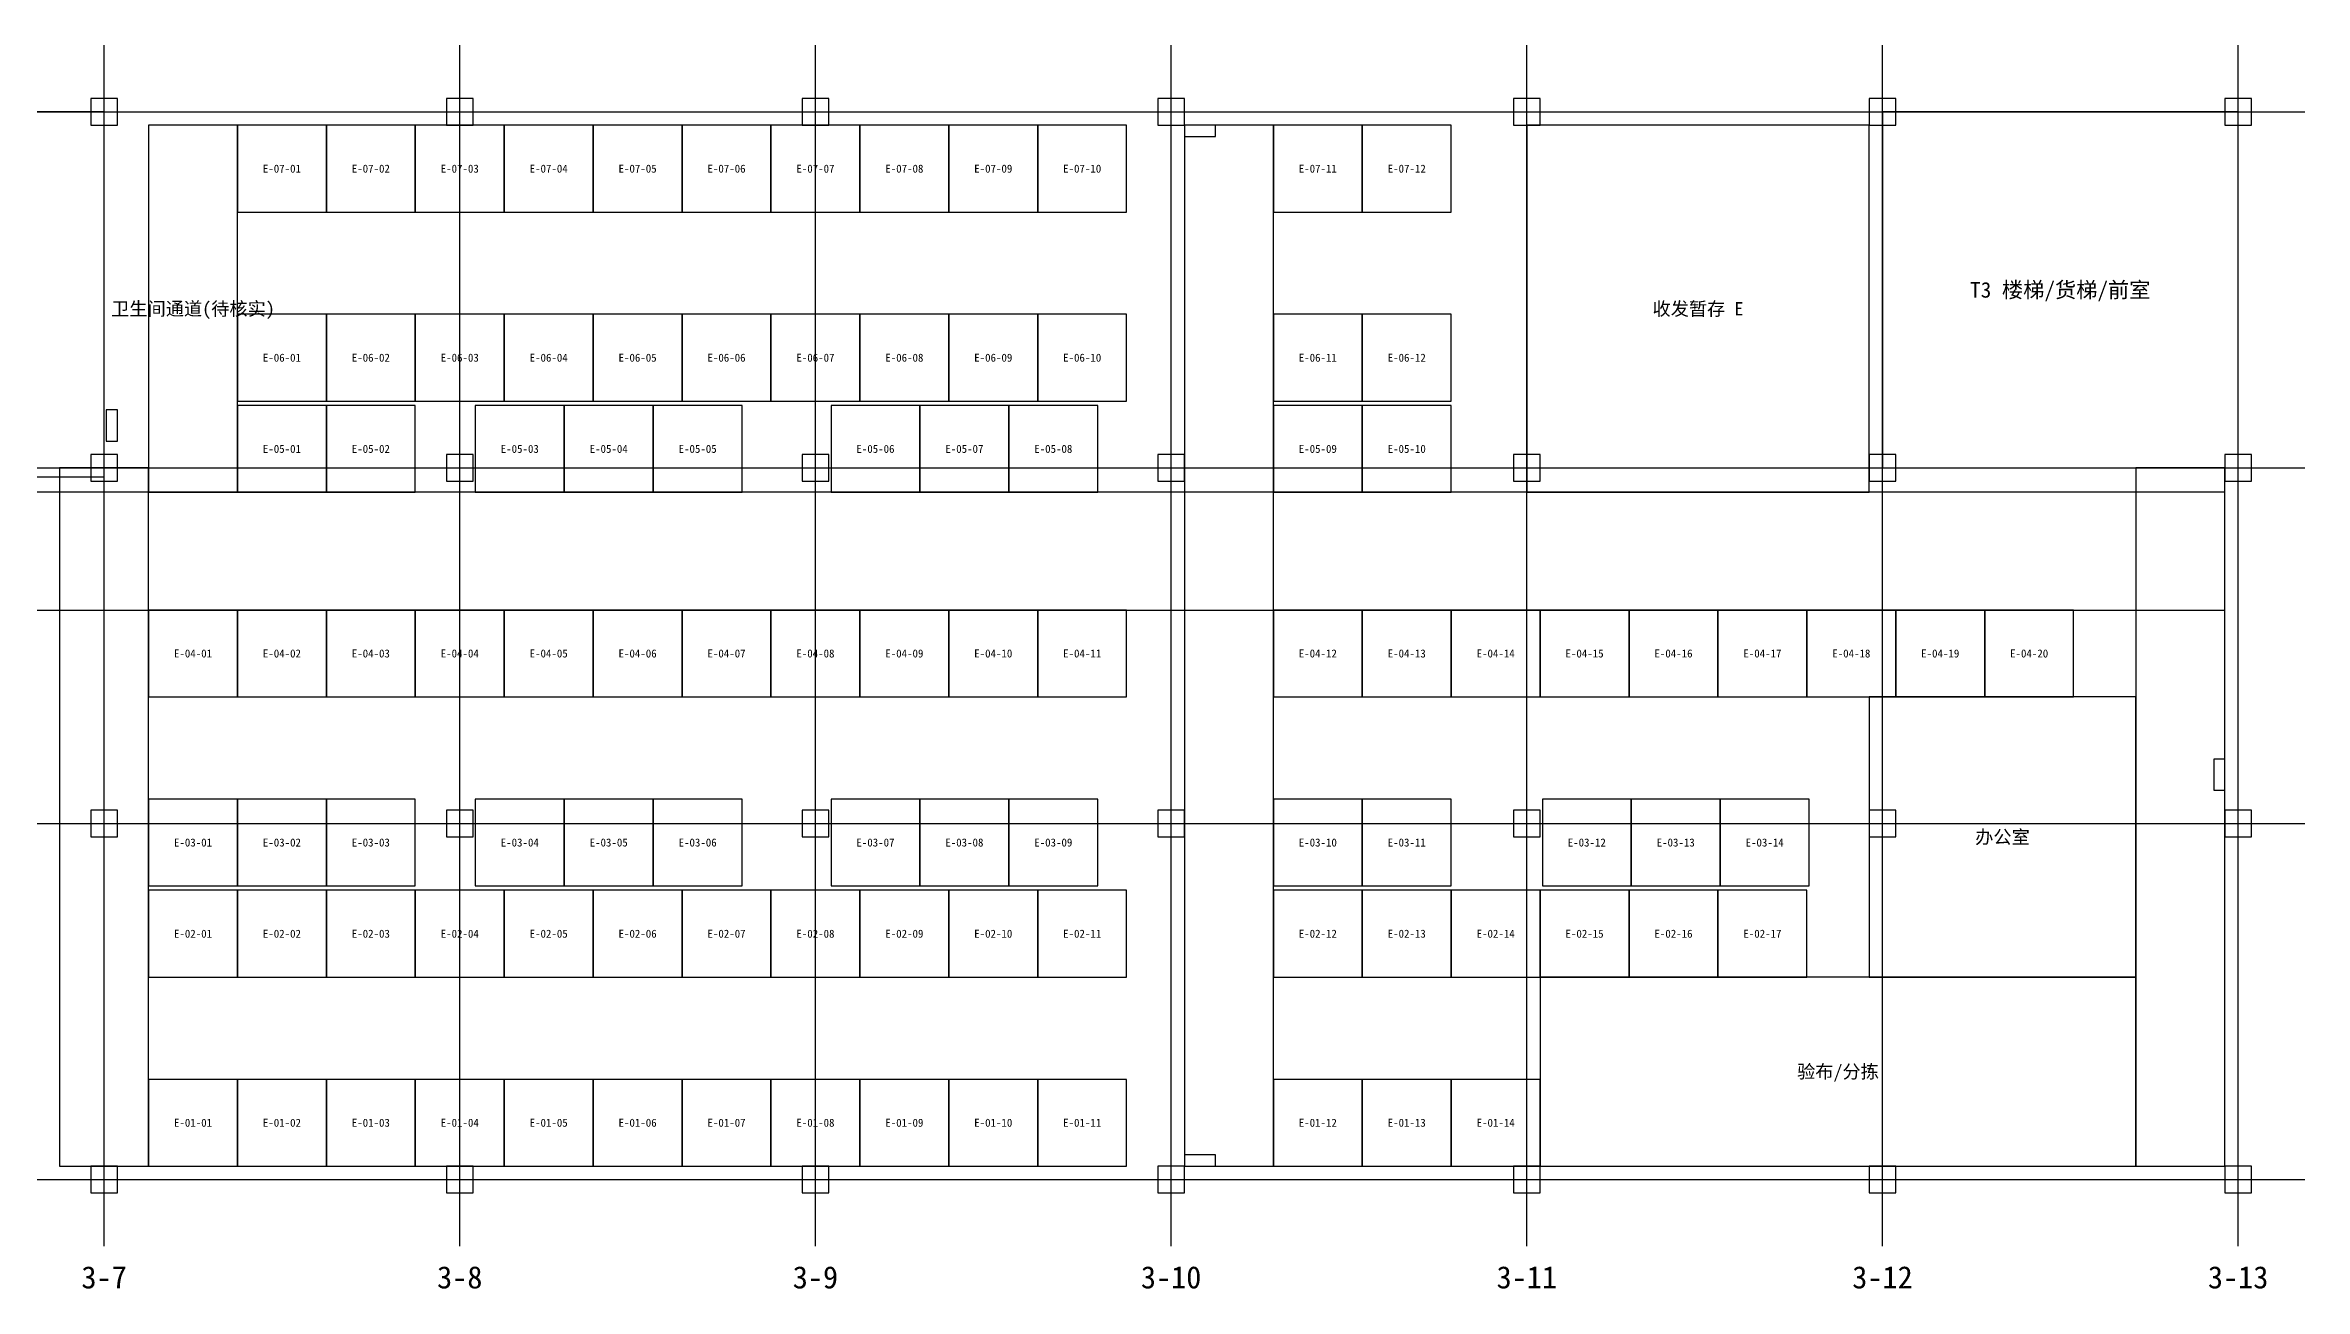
# Model space of a CAD drawing. Header units: metres. Extents: x -2888 to 97500, y -2458 to 25500.
# Drawn here: x 46675 to 97500, y -2458 to 25500 of the extents above; entities that cross this region are included whole.
import ezdxf
from ezdxf.enums import TextEntityAlignment as Align

# ---------------------------------------------------------------- set-up
doc = ezdxf.new("R2010")
doc.units = ezdxf.units.M
for name, color, linetype in [('AISLE', 5, 'Continuous'), ('AXIS', 1, 'Continuous'), ('COLUMN', 8, 'Continuous'), ('CORE', 9, 'Continuous'), ('HYDRANT', 1, 'Continuous'), ('RACK', 3, 'Continuous'), ('SHUTTER', 1, 'Continuous'), ('TEXT', 7, 'Continuous'), ('ZONE', 2, 'Continuous')]:
    doc.layers.add(name, color=color, linetype=linetype)
doc.styles.add('CJK', font='simhei.ttf')

msp = doc.modelspace()

# ---------------------------------------------------------------- linework, layer by layer
at = {"layer": 'AISLE'}
for points in [[(72300, 300), (74300, 300), (74300, 23700), (72300, 23700)], [(93700, 300), (95700, 300), (95700, 16000), (93700, 16000)], [(300, 12800), (95700, 12800), (95700, 15450), (300, 15450)]]:
    msp.add_lwpolyline(points, close=True, dxfattribs=at)
at = {"layer": 'AXIS'}
for p, q in [((48000, -1500), (48000, 25500)), ((56000, -1500), (56000, 25500)), ((64000, -1500), (64000, 25500)), ((72000, -1500), (72000, 25500)), ((80000, -1500), (80000, 25500)), ((88000, -1500), (88000, 25500)), ((96000, -1500), (96000, 25500)), ((-1500, 24000), (97500, 24000)), ((-1500, 16000), (97500, 16000)), ((-1500, 8000), (97500, 8000)), ((-1500, 0), (97500, 0))]:
    msp.add_line(p, q, dxfattribs=at)
at = {"layer": 'COLUMN'}
for points in [[(47700, 23700), (48300, 23700), (48300, 24300), (47700, 24300)], [(55700, 23700), (56300, 23700), (56300, 24300), (55700, 24300)], [(63700, 23700), (64300, 23700), (64300, 24300), (63700, 24300)], [(71700, 23700), (72300, 23700), (72300, 24300), (71700, 24300)], [(79700, 23700), (80300, 23700), (80300, 24300), (79700, 24300)], [(87700, 23700), (88300, 23700), (88300, 24300), (87700, 24300)], [(95700, 23700), (96300, 23700), (96300, 24300), (95700, 24300)], [(47700, 15700), (48300, 15700), (48300, 16300), (47700, 16300)], [(55700, 15700), (56300, 15700), (56300, 16300), (55700, 16300)], [(63700, 15700), (64300, 15700), (64300, 16300), (63700, 16300)], [(71700, 15700), (72300, 15700), (72300, 16300), (71700, 16300)], [(79700, 15700), (80300, 15700), (80300, 16300), (79700, 16300)], [(87700, 15700), (88300, 15700), (88300, 16300), (87700, 16300)], [(95700, 15700), (96300, 15700), (96300, 16300), (95700, 16300)], [(47700, 7700), (48300, 7700), (48300, 8300), (47700, 8300)], [(55700, 7700), (56300, 7700), (56300, 8300), (55700, 8300)], [(63700, 7700), (64300, 7700), (64300, 8300), (63700, 8300)], [(71700, 7700), (72300, 7700), (72300, 8300), (71700, 8300)], [(79700, 7700), (80300, 7700), (80300, 8300), (79700, 8300)], [(87700, 7700), (88300, 7700), (88300, 8300), (87700, 8300)], [(95700, 7700), (96300, 7700), (96300, 8300), (95700, 8300)], [(47700, -300), (48300, -300), (48300, 300), (47700, 300)], [(55700, -300), (56300, -300), (56300, 300), (55700, 300)], [(63700, -300), (64300, -300), (64300, 300), (63700, 300)], [(71700, -300), (72300, -300), (72300, 300), (71700, 300)], [(79700, -300), (80300, -300), (80300, 300), (79700, 300)], [(87700, -300), (88300, -300), (88300, 300), (87700, 300)], [(95700, -300), (96300, -300), (96300, 300), (95700, 300)]]:
    msp.add_lwpolyline(points, close=True, dxfattribs=at)
at = {"layer": 'CORE'}
for points in [[(40000, 15800), (48000, 15800), (48000, 24000), (40000, 24000)], [(88000, 16000), (96000, 16000), (96000, 24000), (88000, 24000)]]:
    msp.add_lwpolyline(points, close=True, dxfattribs=at)
at = {"layer": 'HYDRANT'}
for points in [[(72300, 23450), (73000, 23450), (73000, 23700), (72300, 23700)], [(48050, 16600), (48300, 16600), (48300, 17300), (48050, 17300)], [(95450, 8750), (95700, 8750), (95700, 9450), (95450, 9450)], [(72300, 300), (73000, 300), (73000, 550), (72300, 550)]]:
    msp.add_lwpolyline(points, close=True, dxfattribs=at)
at = {"layer": 'RACK'}
for points in [[(51000, 21750), (53000, 21750), (53000, 23700), (51000, 23700)], [(53000, 21750), (55000, 21750), (55000, 23700), (53000, 23700)], [(55000, 21750), (57000, 21750), (57000, 23700), (55000, 23700)], [(57000, 21750), (59000, 21750), (59000, 23700), (57000, 23700)], [(59000, 21750), (61000, 21750), (61000, 23700), (59000, 23700)], [(61000, 21750), (63000, 21750), (63000, 23700), (61000, 23700)], [(63000, 21750), (65000, 21750), (65000, 23700), (63000, 23700)], [(65000, 21750), (67000, 21750), (67000, 23700), (65000, 23700)], [(67000, 21750), (69000, 21750), (69000, 23700), (67000, 23700)], [(69000, 21750), (71000, 21750), (71000, 23700), (69000, 23700)], [(74300, 21750), (76300, 21750), (76300, 23700), (74300, 23700)], [(76300, 21750), (78300, 21750), (78300, 23700), (76300, 23700)], [(51000, 17500), (53000, 17500), (53000, 19450), (51000, 19450)], [(53000, 17500), (55000, 17500), (55000, 19450), (53000, 19450)], [(55000, 17500), (57000, 17500), (57000, 19450), (55000, 19450)], [(57000, 17500), (59000, 17500), (59000, 19450), (57000, 19450)], [(59000, 17500), (61000, 17500), (61000, 19450), (59000, 19450)], [(61000, 17500), (63000, 17500), (63000, 19450), (61000, 19450)], [(63000, 17500), (65000, 17500), (65000, 19450), (63000, 19450)], [(65000, 17500), (67000, 17500), (67000, 19450), (65000, 19450)], [(67000, 17500), (69000, 17500), (69000, 19450), (67000, 19450)], [(69000, 17500), (71000, 17500), (71000, 19450), (69000, 19450)], [(74300, 17500), (76300, 17500), (76300, 19450), (74300, 19450)], [(76300, 17500), (78300, 17500), (78300, 19450), (76300, 19450)], [(51000, 15450), (53000, 15450), (53000, 17400), (51000, 17400)], [(53000, 15450), (55000, 15450), (55000, 17400), (53000, 17400)], [(56350, 15450), (58350, 15450), (58350, 17400), (56350, 17400)], [(58350, 15450), (60350, 15450), (60350, 17400), (58350, 17400)], [(60350, 15450), (62350, 15450), (62350, 17400), (60350, 17400)], [(64350, 15450), (66350, 15450), (66350, 17400), (64350, 17400)], [(66350, 15450), (68350, 15450), (68350, 17400), (66350, 17400)], [(68350, 15450), (70350, 15450), (70350, 17400), (68350, 17400)], [(74300, 15450), (76300, 15450), (76300, 17400), (74300, 17400)], [(76300, 15450), (78300, 15450), (78300, 17400), (76300, 17400)], [(49000, 10850), (51000, 10850), (51000, 12800), (49000, 12800)], [(51000, 10850), (53000, 10850), (53000, 12800), (51000, 12800)], [(53000, 10850), (55000, 10850), (55000, 12800), (53000, 12800)], [(55000, 10850), (57000, 10850), (57000, 12800), (55000, 12800)], [(57000, 10850), (59000, 10850), (59000, 12800), (57000, 12800)], [(59000, 10850), (61000, 10850), (61000, 12800), (59000, 12800)], [(61000, 10850), (63000, 10850), (63000, 12800), (61000, 12800)], [(63000, 10850), (65000, 10850), (65000, 12800), (63000, 12800)], [(65000, 10850), (67000, 10850), (67000, 12800), (65000, 12800)], [(67000, 10850), (69000, 10850), (69000, 12800), (67000, 12800)], [(69000, 10850), (71000, 10850), (71000, 12800), (69000, 12800)], [(74300, 10850), (76300, 10850), (76300, 12800), (74300, 12800)], [(76300, 10850), (78300, 10850), (78300, 12800), (76300, 12800)], [(78300, 10850), (80300, 10850), (80300, 12800), (78300, 12800)], [(80300, 10850), (82300, 10850), (82300, 12800), (80300, 12800)], [(82300, 10850), (84300, 10850), (84300, 12800), (82300, 12800)], [(84300, 10850), (86300, 10850), (86300, 12800), (84300, 12800)], [(86300, 10850), (88300, 10850), (88300, 12800), (86300, 12800)], [(88300, 10850), (90300, 10850), (90300, 12800), (88300, 12800)], [(90300, 10850), (92300, 10850), (92300, 12800), (90300, 12800)], [(49000, 6600), (51000, 6600), (51000, 8550), (49000, 8550)], [(51000, 6600), (53000, 6600), (53000, 8550), (51000, 8550)], [(53000, 6600), (55000, 6600), (55000, 8550), (53000, 8550)], [(56350, 6600), (58350, 6600), (58350, 8550), (56350, 8550)], [(58350, 6600), (60350, 6600), (60350, 8550), (58350, 8550)], [(60350, 6600), (62350, 6600), (62350, 8550), (60350, 8550)], [(64350, 6600), (66350, 6600), (66350, 8550), (64350, 8550)], [(66350, 6600), (68350, 6600), (68350, 8550), (66350, 8550)], [(68350, 6600), (70350, 6600), (70350, 8550), (68350, 8550)], [(74300, 6600), (76300, 6600), (76300, 8550), (74300, 8550)], [(76300, 6600), (78300, 6600), (78300, 8550), (76300, 8550)], [(80350, 6600), (82350, 6600), (82350, 8550), (80350, 8550)], [(82350, 6600), (84350, 6600), (84350, 8550), (82350, 8550)], [(84350, 6600), (86350, 6600), (86350, 8550), (84350, 8550)], [(49000, 4550), (51000, 4550), (51000, 6500), (49000, 6500)], [(51000, 4550), (53000, 4550), (53000, 6500), (51000, 6500)], [(53000, 4550), (55000, 4550), (55000, 6500), (53000, 6500)], [(55000, 4550), (57000, 4550), (57000, 6500), (55000, 6500)], [(57000, 4550), (59000, 4550), (59000, 6500), (57000, 6500)], [(59000, 4550), (61000, 4550), (61000, 6500), (59000, 6500)], [(61000, 4550), (63000, 4550), (63000, 6500), (61000, 6500)], [(63000, 4550), (65000, 4550), (65000, 6500), (63000, 6500)], [(65000, 4550), (67000, 4550), (67000, 6500), (65000, 6500)], [(67000, 4550), (69000, 4550), (69000, 6500), (67000, 6500)], [(69000, 4550), (71000, 4550), (71000, 6500), (69000, 6500)], [(74300, 4550), (76300, 4550), (76300, 6500), (74300, 6500)], [(76300, 4550), (78300, 4550), (78300, 6500), (76300, 6500)], [(78300, 4550), (80300, 4550), (80300, 6500), (78300, 6500)], [(80300, 4550), (82300, 4550), (82300, 6500), (80300, 6500)], [(82300, 4550), (84300, 4550), (84300, 6500), (82300, 6500)], [(84300, 4550), (86300, 4550), (86300, 6500), (84300, 6500)], [(49000, 300), (51000, 300), (51000, 2250), (49000, 2250)], [(51000, 300), (53000, 300), (53000, 2250), (51000, 2250)], [(53000, 300), (55000, 300), (55000, 2250), (53000, 2250)], [(55000, 300), (57000, 300), (57000, 2250), (55000, 2250)], [(57000, 300), (59000, 300), (59000, 2250), (57000, 2250)], [(59000, 300), (61000, 300), (61000, 2250), (59000, 2250)], [(61000, 300), (63000, 300), (63000, 2250), (61000, 2250)], [(63000, 300), (65000, 300), (65000, 2250), (63000, 2250)], [(65000, 300), (67000, 300), (67000, 2250), (65000, 2250)], [(67000, 300), (69000, 300), (69000, 2250), (67000, 2250)], [(69000, 300), (71000, 300), (71000, 2250), (69000, 2250)], [(74300, 300), (76300, 300), (76300, 2250), (74300, 2250)], [(76300, 300), (78300, 300), (78300, 2250), (76300, 2250)], [(78300, 300), (80300, 300), (80300, 2250), (78300, 2250)]]:
    msp.add_lwpolyline(points, close=True, dxfattribs=at)
at = {"layer": 'SHUTTER'}
msp.add_line((48000, 300), (48000, 16000), dxfattribs=at)
msp.add_lwpolyline([(47000, 300), (49000, 300), (49000, 16000), (47000, 16000)], close=True, dxfattribs=at)
at = {"layer": 'ZONE'}
for points in [[(49000, 15450), (51000, 15450), (51000, 23700), (49000, 23700)], [(80000, 15450), (87700, 15450), (87700, 23700), (80000, 23700)], [(87700, 4550), (93700, 4550), (93700, 10850), (87700, 10850)], [(80300, 300), (93700, 300), (93700, 4550), (80300, 4550)]]:
    msp.add_lwpolyline(points, close=True, dxfattribs=at)

# ---------------------------------------------------------------- texts
at = {"layer": 'TEXT', "style": 'CJK'}
for s, height, p in [('E-07-01', 180, (52000, 22725)), ('E-07-02', 180, (54000, 22725)), ('E-07-03', 180, (56000, 22725)), ('E-07-04', 180, (58000, 22725)), ('E-07-05', 180, (60000, 22725)), ('E-07-06', 180, (62000, 22725)), ('E-07-07', 180, (64000, 22725)), ('E-07-08', 180, (66000, 22725)), ('E-07-09', 180, (68000, 22725)), ('E-07-10', 180, (70000, 22725)), ('E-07-11', 180, (75300, 22725)), ('E-07-12', 180, (77300, 22725)), ('T3 楼梯/货梯/前室', 350, (92000, 20000)), ('卫生间通道(待核实)', 300, (50000, 19575)), ('收发暂存 E', 300, (83850, 19575)), ('E-06-01', 180, (52000, 18475)), ('E-06-02', 180, (54000, 18475)), ('E-06-03', 180, (56000, 18475)), ('E-06-04', 180, (58000, 18475)), ('E-06-05', 180, (60000, 18475)), ('E-06-06', 180, (62000, 18475)), ('E-06-07', 180, (64000, 18475)), ('E-06-08', 180, (66000, 18475)), ('E-06-09', 180, (68000, 18475)), ('E-06-10', 180, (70000, 18475)), ('E-06-11', 180, (75300, 18475)), ('E-06-12', 180, (77300, 18475)), ('E-05-01', 180, (52000, 16425)), ('E-05-02', 180, (54000, 16425)), ('E-05-03', 180, (57350, 16425)), ('E-05-04', 180, (59350, 16425)), ('E-05-05', 180, (61350, 16425)), ('E-05-06', 180, (65350, 16425)), ('E-05-07', 180, (67350, 16425)), ('E-05-08', 180, (69350, 16425)), ('E-05-09', 180, (75300, 16425)), ('E-05-10', 180, (77300, 16425)), ('E-04-01', 180, (50000, 11825)), ('E-04-02', 180, (52000, 11825)), ('E-04-03', 180, (54000, 11825)), ('E-04-04', 180, (56000, 11825)), ('E-04-05', 180, (58000, 11825)), ('E-04-06', 180, (60000, 11825)), ('E-04-07', 180, (62000, 11825)), ('E-04-08', 180, (64000, 11825)), ('E-04-09', 180, (66000, 11825)), ('E-04-10', 180, (68000, 11825)), ('E-04-11', 180, (70000, 11825)), ('E-04-12', 180, (75300, 11825)), ('E-04-13', 180, (77300, 11825)), ('E-04-14', 180, (79300, 11825)), ('E-04-15', 180, (81300, 11825)), ('E-04-16', 180, (83300, 11825)), ('E-04-17', 180, (85300, 11825)), ('E-04-18', 180, (87300, 11825)), ('E-04-19', 180, (89300, 11825)), ('E-04-20', 180, (91300, 11825)), ('E-03-01', 180, (50000, 7575)), ('E-03-02', 180, (52000, 7575)), ('E-03-03', 180, (54000, 7575)), ('E-03-04', 180, (57350, 7575)), ('E-03-05', 180, (59350, 7575)), ('E-03-06', 180, (61350, 7575)), ('E-03-07', 180, (65350, 7575)), ('E-03-08', 180, (67350, 7575)), ('E-03-09', 180, (69350, 7575)), ('E-03-10', 180, (75300, 7575)), ('E-03-11', 180, (77300, 7575)), ('E-03-12', 180, (81350, 7575)), ('E-03-13', 180, (83350, 7575)), ('E-03-14', 180, (85350, 7575)), ('办公室', 300, (90700, 7700)), ('E-02-01', 180, (50000, 5525)), ('E-02-02', 180, (52000, 5525)), ('E-02-03', 180, (54000, 5525)), ('E-02-04', 180, (56000, 5525)), ('E-02-05', 180, (58000, 5525)), ('E-02-06', 180, (60000, 5525)), ('E-02-07', 180, (62000, 5525)), ('E-02-08', 180, (64000, 5525)), ('E-02-09', 180, (66000, 5525)), ('E-02-10', 180, (68000, 5525)), ('E-02-11', 180, (70000, 5525)), ('E-02-12', 180, (75300, 5525)), ('E-02-13', 180, (77300, 5525)), ('E-02-14', 180, (79300, 5525)), ('E-02-15', 180, (81300, 5525)), ('E-02-16', 180, (83300, 5525)), ('E-02-17', 180, (85300, 5525)), ('验布/分拣', 300, (87000, 2425)), ('E-01-01', 180, (50000, 1275)), ('E-01-02', 180, (52000, 1275)), ('E-01-03', 180, (54000, 1275)), ('E-01-04', 180, (56000, 1275)), ('E-01-05', 180, (58000, 1275)), ('E-01-06', 180, (60000, 1275)), ('E-01-07', 180, (62000, 1275)), ('E-01-08', 180, (64000, 1275)), ('E-01-09', 180, (66000, 1275)), ('E-01-10', 180, (68000, 1275)), ('E-01-11', 180, (70000, 1275)), ('E-01-12', 180, (75300, 1275)), ('E-01-13', 180, (77300, 1275)), ('E-01-14', 180, (79300, 1275)), ('3-7', 500, (48000, -2200)), ('3-8', 500, (56000, -2200)), ('3-9', 500, (64000, -2200)), ('3-10', 500, (72000, -2200)), ('3-11', 500, (80000, -2200)), ('3-12', 500, (88000, -2200)), ('3-13', 500, (96000, -2200))]:
    msp.add_text(s, height=height, dxfattribs=at).set_placement(p, align=Align.MIDDLE_CENTER)

doc.saveas('drawing.dxf')
